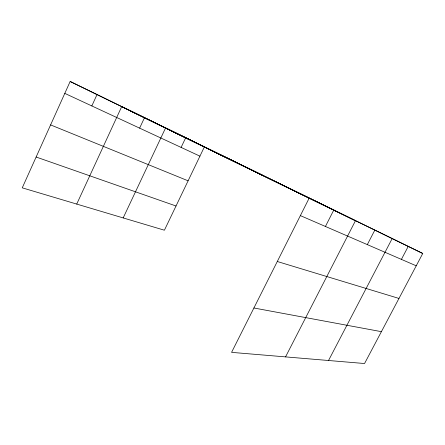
<?xml version="1.0" encoding="UTF-8"?>
<svg xmlns="http://www.w3.org/2000/svg" width="445" height="445" viewBox="0 0 445 445"><rect width="100%" height="100%" fill="white"/><g stroke="black" fill="none" stroke-linecap="round" stroke-linejoin="round"><path stroke-width="0.67" d="M70.16 81.474L22.25 187.84L164.405 230.215L204.394 146.861L70.16 81.474L422.75 253.472L364.55 363.526L231.578 352.362L309.125 198.22M91.837 105.938L97.027 94.562M76.724 204.077L121.719 106.589L355.449 220.748L285.54 356.896M139.624 128.138L144.497 117.686M123.182 217.928L165.573 127.954L422.75 253.472M181.109 147.412L185.704 137.755M325.428 226.466L333.711 210.179M367.32 244.617L374.807 230.16M328.532 360.5L392.151 238.592M401.412 259.379L408.226 246.413M253.9 307.99L381.398 331.664M277.291 261.504L398.97 298.439M36.134 157.018L176.025 205.996M50.596 124.906L188.107 180.815M300.375 215.614L416.231 265.804M64.798 93.378L199.933 156.156M129.423 110.427L262.667 175.313M207.843 148.741L335.424 210.835"/></g></svg>
